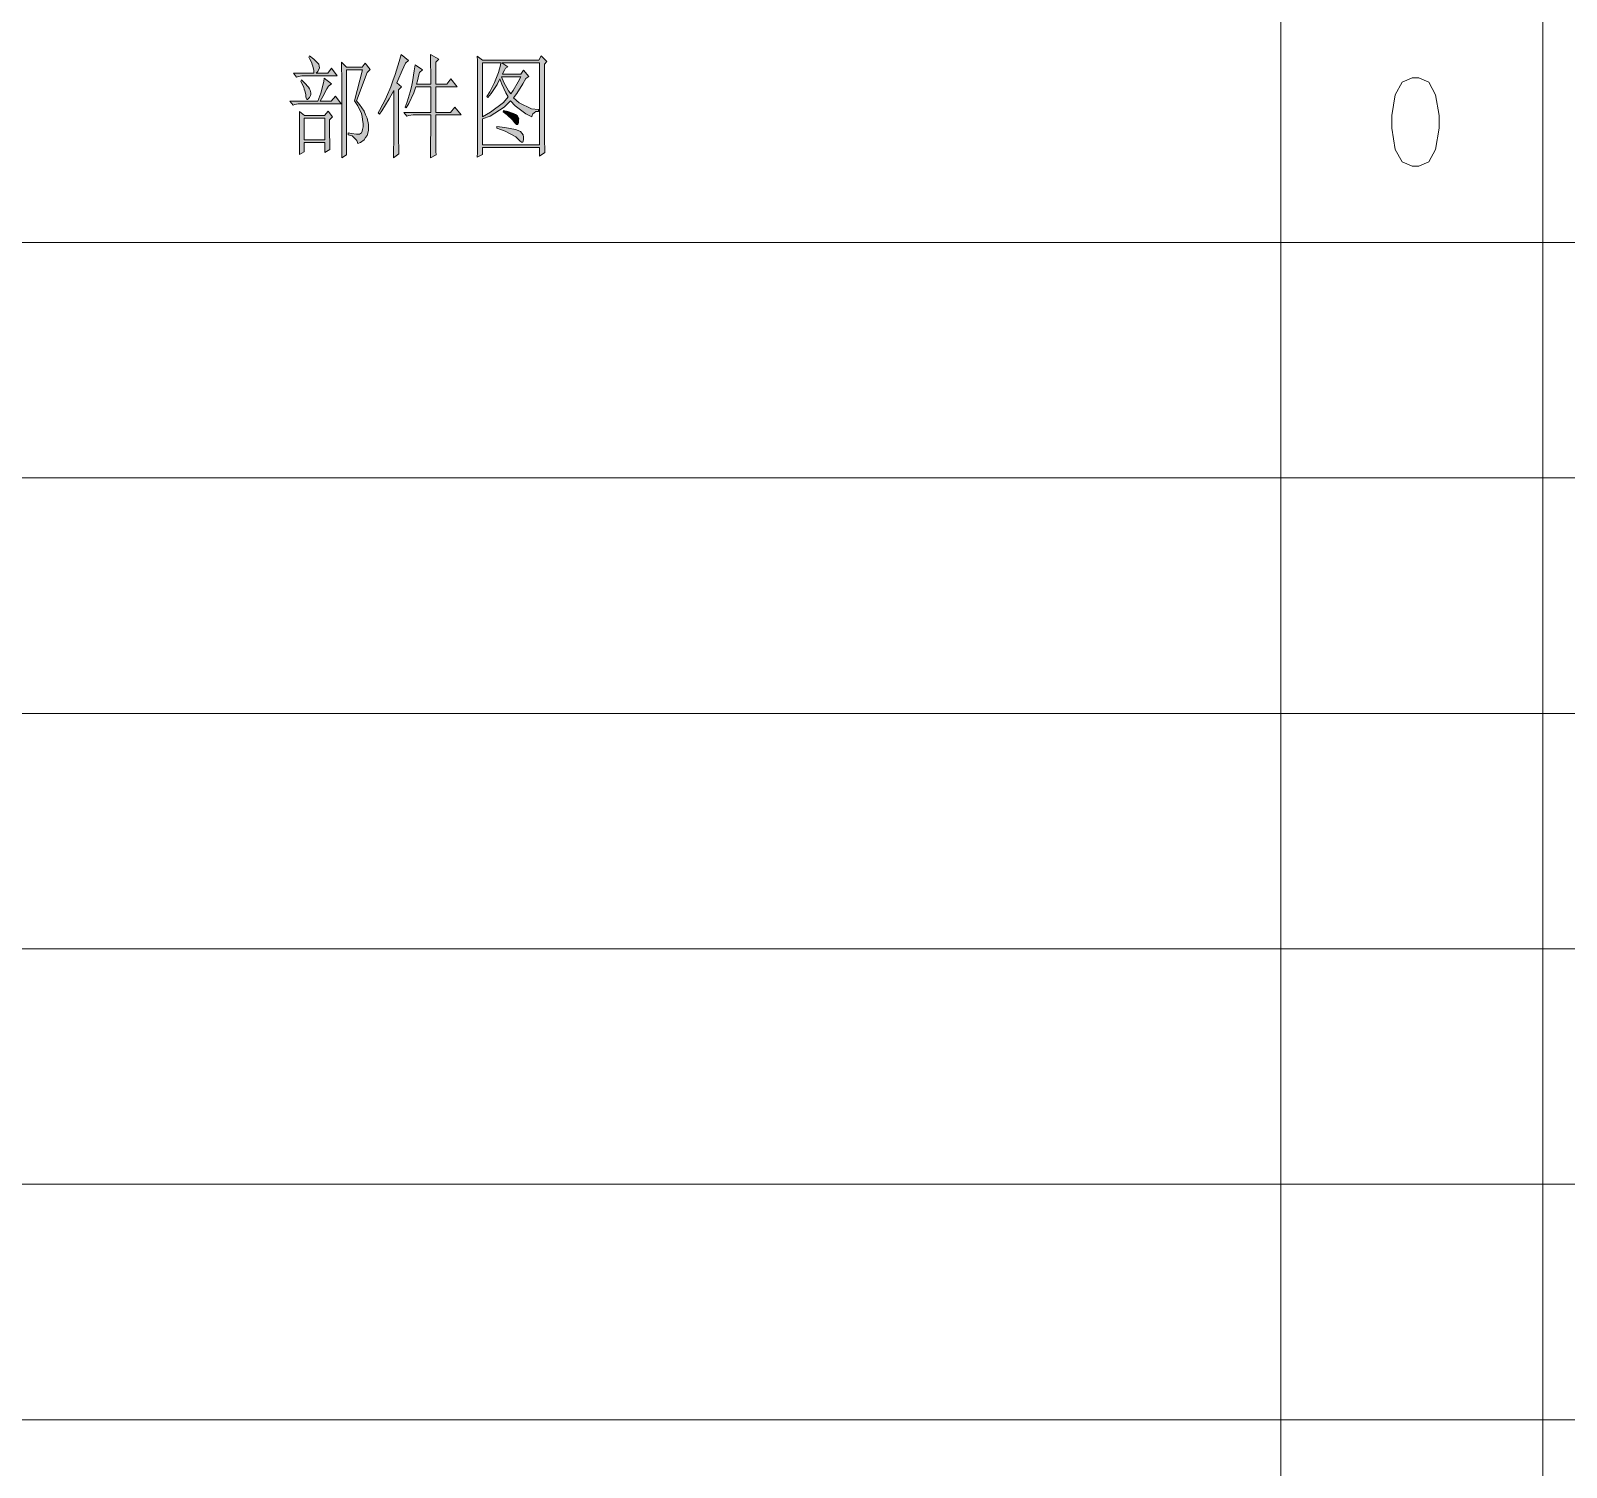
# Model space of a CAD drawing. Header units: millimetres. Extents: x 0 to 207, y 0 to 293.
# Drawn here: x 104.1 to 155.5, y 147.4 to 195.5 of the extents above; entities that cross this region are included whole.
import ezdxf

# ---------------------------------------------------------------- set-up
doc = ezdxf.new("R2010")
doc.units = ezdxf.units.MM

msp = doc.modelspace()

# ---------------------------------------------------------------- hatches: boundary and pattern name
h = msp.add_hatch(color=0)
h.dxf.hatch_style = 2
h.paths.add_polyline_path([(112.87125, 194.108917), (113.562694, 194.108917), (113.552111, 194.197111), (113.523889, 194.34175), (113.50625, 194.401722), (113.488611, 194.461694), (113.428639, 194.585167), (113.389833, 194.652194), (113.411, 194.694528), (113.562694, 194.585167), (113.724972, 194.412306), (113.735556, 194.348806), (113.742611, 194.288833), (113.693222, 194.165361), (113.63325, 194.108917), (114.021306, 194.108917), (114.151833, 194.285306), (114.338806, 194.020722), (113.199333, 194.020722), (113.153472, 194.020722), (113.040583, 193.996028), (112.977083, 193.974861)])
h = msp.add_hatch(color=0)
h.dxf.hatch_style = 2
h.paths.add_polyline_path([(114.4905, 191.276111), (114.4905, 193.798472), (114.4905, 193.974861), (114.486972, 194.313528), (114.479917, 194.475806), (114.645722, 194.313528), (115.171361, 194.313528), (115.277194, 194.444056), (115.443, 194.239444), (115.337167, 194.137139), (114.984389, 193.181111), (115.090222, 193.064694), (115.241917, 192.835389), (115.291306, 192.718972), (115.337167, 192.606083), (115.383028, 192.394417), (115.383028, 192.295639), (115.383028, 192.196861), (115.337167, 192.027528), (115.291306, 191.956972), (115.241917, 191.886417), (115.114917, 191.787639), (115.03025, 191.759417), (115.002028, 191.861722), (114.83975, 192.009889), (114.702167, 192.052222), (114.702167, 192.112194), (114.822111, 192.0875), (114.987917, 192.066333), (115.037306, 192.066333), (115.086694, 192.066333), (115.153722, 192.11925), (115.171361, 192.168639), (115.189, 192.221556), (115.206639, 192.316806), (115.206639, 192.359139), (115.206639, 192.412056), (115.189, 192.56375), (115.171361, 192.662528), (115.153722, 192.761306), (115.026722, 193.022361), (114.913833, 193.181111), (115.185472, 194.225333), (114.645722, 194.225333), (114.645722, 191.378417)])
h = msp.add_hatch(color=0)
h.dxf.hatch_style = 2
h.paths.add_polyline_path([(116.219111, 191.276111), (116.222639, 191.505417), (116.229694, 191.854667), (116.229694, 191.981667), (116.229694, 193.537417), (116.078, 193.251667), (115.834583, 192.853028), (115.749917, 192.743667), (115.714639, 192.789528), (115.7605, 192.867139), (115.869861, 193.075278), (115.929833, 193.19875), (115.993333, 193.322222), (116.130917, 193.653833), (116.205, 193.858444), (116.282611, 194.063056), (116.416667, 194.504028), (116.476639, 194.740389), (116.723583, 194.535778), (116.628333, 194.447583), (116.518972, 194.197111), (116.370806, 193.8655), (116.335528, 193.784361), (116.487222, 193.653833), (116.3955, 193.551528), (116.3955, 192.024), (116.3955, 191.893472), (116.399028, 191.583028), (116.406083, 191.410167)])
h = msp.add_hatch(color=0)
h.dxf.hatch_style = 2
h.paths.add_polyline_path([(117.475, 193.742028), (117.475, 194.020722), (117.467944, 194.518139), (117.460889, 194.740389), (117.743111, 194.578111), (117.637278, 194.475806), (117.637278, 193.742028), (118.004167, 193.742028), (118.14175, 193.918417), (118.353417, 193.653833), (117.637278, 193.653833), (117.637278, 192.800111), (118.131167, 192.800111), (118.272278, 192.9765), (118.483944, 192.715444), (117.637278, 192.715444), (117.637278, 192.158056), (117.644333, 191.487778), (117.651389, 191.378417), (117.460889, 191.276111), (117.467944, 191.635944), (117.475, 192.355611), (117.475, 192.715444), (116.956417, 192.715444), (116.882333, 192.715444), (116.741222, 192.69075), (116.674194, 192.669583), (116.568361, 192.800111), (117.475, 192.800111), (117.475, 193.653833), (116.970528, 193.653833), (116.899972, 193.449222), (116.741222, 193.096444), (116.653028, 192.948278), (116.61775, 192.980028), (116.68125, 193.149361), (116.783556, 193.4845), (116.822361, 193.653833), (116.861167, 193.823167), (116.921139, 194.190056), (116.945833, 194.387611), (117.192778, 194.225333), (117.097528, 194.137139), (117.076361, 194.059528), (117.023444, 193.858444), (116.991694, 193.742028)])
h = msp.add_hatch(color=0)
h.paths.add_polyline_path([(121.277944, 194.415833), (121.277944, 191.981667), (121.277944, 191.8335), (121.285, 191.568917), (121.292056, 191.4525), (121.115667, 191.336083), (121.115667, 191.628889), (119.200083, 191.628889), (119.200083, 191.392528), (119.023694, 191.304333), (119.03075, 191.4525), (119.034278, 191.752361), (119.034278, 191.907583), (119.034278, 194.123028), (119.034278, 194.2465), (119.03075, 194.528722), (119.023694, 194.680417), (119.200083, 194.549889), (121.090972, 194.549889), (121.172111, 194.694528), (121.359083, 194.504028)])
h.paths.add_polyline_path([(119.200083, 191.717083), (121.115667, 191.717083), (121.115667, 194.461694), (119.845667, 194.461694), (120.04675, 194.327639), (119.976194, 194.285306), (119.940917, 194.218278), (119.888, 194.115972), (119.870361, 194.077167), (120.49125, 194.077167), (120.572389, 194.211222), (120.748778, 194.006611), (120.657056, 193.932528), (120.55475, 193.756139), (120.350139, 193.431583), (120.244306, 193.286944), (120.42775, 193.117611), (120.844028, 192.920056), (121.080389, 192.891833), (121.080389, 192.831861), (120.992194, 192.824806), (120.879306, 192.736611), (120.854611, 192.655472), (120.65, 192.750722), (120.293694, 193.015306), (120.138472, 193.184639), (119.933861, 192.980028), (119.464667, 192.676639), (119.200083, 192.581389)])
h.paths.add_polyline_path([(119.200083, 194.461694), (119.200083, 192.655472), (119.47525, 192.803639), (119.905639, 193.131722), (120.057333, 193.315167), (119.979722, 193.449222), (119.845667, 193.749083), (119.785694, 193.918417), (119.693972, 193.734972), (119.492889, 193.428056), (119.387056, 193.301056), (119.351778, 193.329278), (119.447028, 193.4845), (119.605778, 193.805528), (119.669278, 193.967806), (119.736306, 194.133611), (119.810389, 194.380556), (119.820972, 194.461694)])
h.paths.add_polyline_path([(119.835083, 193.9925), (119.916222, 193.805528), (120.074972, 193.519778), (120.152583, 193.417472), (120.233722, 193.537417), (120.399528, 193.823167), (120.480667, 193.9925)])
h = msp.add_hatch(color=0)
h.dxf.hatch_style = 2
h.paths.add_polyline_path([(113.693222, 193.170528), (113.788472, 193.442167), (113.894306, 193.830222), (113.904889, 193.946639), (114.151833, 193.756139), (114.046, 193.682056), (113.993083, 193.586806), (113.859028, 193.332806), (113.774361, 193.170528), (114.14125, 193.170528), (114.278833, 193.346917), (114.469333, 193.082333), (113.082917, 193.082333), (113.037056, 193.082333), (112.924167, 193.061167), (112.860667, 193.036472), (112.754833, 193.170528)])
h = msp.add_hatch(color=0)
h.dxf.hatch_style = 2
h.paths.add_polyline_path([(113.142889, 193.886667), (113.248722, 193.791417), (113.382778, 193.646778), (113.411, 193.593861), (113.439222, 193.544472), (113.460389, 193.449222), (113.453333, 193.403361), (113.44275, 193.361028), (113.414528, 193.294), (113.393361, 193.272833), (113.372194, 193.251667), (113.3475, 193.226972), (113.322806, 193.226972), (113.301639, 193.279889), (113.294583, 193.329278), (113.284, 193.396306), (113.25225, 193.519778), (113.234611, 193.57975), (113.216972, 193.639722), (113.160528, 193.77025), (113.118194, 193.844333)])
h = msp.add_hatch(color=0)
h.paths.add_polyline_path([(113.072333, 191.392528), (113.075861, 191.575972), (113.082917, 191.935806), (113.082917, 192.112194), (113.082917, 192.288583), (113.075861, 192.648417), (113.072333, 192.831861), (113.248722, 192.697806), (113.915472, 192.697806), (114.035417, 192.845972), (114.187111, 192.655472), (114.081278, 192.553167), (114.081278, 192.179222), (114.088333, 191.678278), (114.091861, 191.554806), (113.929583, 191.4525), (113.929583, 191.787639), (113.234611, 191.787639), (113.234611, 191.480722)])
h.paths.add_polyline_path([(113.234611, 192.609611), (113.234611, 191.875833), (113.929583, 191.875833), (113.929583, 192.609611)])
h = msp.add_hatch(color=0)
h.dxf.hatch_style = 2
h.paths.add_polyline_path([(119.905639, 192.860083), (120.04675, 192.824806), (120.244306, 192.757778), (120.304278, 192.729556), (120.36425, 192.697806), (120.417167, 192.599028), (120.410111, 192.532), (120.403056, 192.461444), (120.381889, 192.390889), (120.36425, 192.390889), (120.346611, 192.390889), (120.304278, 192.429694), (120.279583, 192.464972), (120.223139, 192.539056), (120.029111, 192.715444), (119.891528, 192.81775)])
h = msp.add_hatch(color=0)
h.dxf.hatch_style = 2
h.paths.add_polyline_path([(119.683389, 192.330917), (119.9515, 192.295639), (120.307806, 192.225083), (120.392472, 192.193333), (120.477139, 192.161583), (120.568861, 192.045167), (120.572389, 191.967556), (120.579444, 191.886417), (120.55475, 191.805278), (120.526528, 191.805278), (120.508889, 191.805278), (120.452444, 191.847611), (120.410111, 191.893472), (120.321917, 191.981667), (119.958556, 192.172167), (119.683389, 192.274472)])

# ---------------------------------------------------------------- linework, layer by layer
at = {"color": 0, "lineweight": 0}
for points in [[(145.923, 242.637028), (145.923, 15.889111)], [(154.696583, 242.637028), (154.696583, 15.889111)], [(25.124833, 188.443306), (201.9935, 188.443306)], [(25.124833, 180.56225), (201.9935, 180.56225)], [(25.124833, 172.677667), (201.9935, 172.677667)], [(25.124833, 164.796611), (201.9935, 164.796611)], [(25.124833, 156.915556), (201.9935, 156.915556)], [(25.124833, 149.030972), (201.9935, 149.030972)]]:
    msp.add_lwpolyline(points, dxfattribs=at)
for points in [[(112.87125, 194.108917), (113.562694, 194.108917), (113.552111, 194.197111), (113.523889, 194.34175), (113.50625, 194.401722), (113.488611, 194.461694), (113.428639, 194.585167), (113.389833, 194.652194), (113.411, 194.694528), (113.562694, 194.585167), (113.724972, 194.412306), (113.735556, 194.348806), (113.742611, 194.288833), (113.693222, 194.165361), (113.63325, 194.108917), (114.021306, 194.108917), (114.151833, 194.285306), (114.338806, 194.020722), (113.199333, 194.020722), (113.153472, 194.020722), (113.040583, 193.996028), (112.977083, 193.974861)], [(114.4905, 191.276111), (114.4905, 193.798472), (114.4905, 193.974861), (114.486972, 194.313528), (114.479917, 194.475806), (114.645722, 194.313528), (115.171361, 194.313528), (115.277194, 194.444056), (115.443, 194.239444), (115.337167, 194.137139), (114.984389, 193.181111), (115.090222, 193.064694), (115.241917, 192.835389), (115.291306, 192.718972), (115.337167, 192.606083), (115.383028, 192.394417), (115.383028, 192.295639), (115.383028, 192.196861), (115.337167, 192.027528), (115.291306, 191.956972), (115.241917, 191.886417), (115.114917, 191.787639), (115.03025, 191.759417), (115.002028, 191.861722), (114.83975, 192.009889), (114.702167, 192.052222), (114.702167, 192.112194), (114.822111, 192.0875), (114.987917, 192.066333), (115.037306, 192.066333), (115.086694, 192.066333), (115.153722, 192.11925), (115.171361, 192.168639), (115.189, 192.221556), (115.206639, 192.316806), (115.206639, 192.359139), (115.206639, 192.412056), (115.189, 192.56375), (115.171361, 192.662528), (115.153722, 192.761306), (115.026722, 193.022361), (114.913833, 193.181111), (115.185472, 194.225333), (114.645722, 194.225333), (114.645722, 191.378417)], [(116.219111, 191.276111), (116.222639, 191.505417), (116.229694, 191.854667), (116.229694, 191.981667), (116.229694, 193.537417), (116.078, 193.251667), (115.834583, 192.853028), (115.749917, 192.743667), (115.714639, 192.789528), (115.7605, 192.867139), (115.869861, 193.075278), (115.929833, 193.19875), (115.993333, 193.322222), (116.130917, 193.653833), (116.205, 193.858444), (116.282611, 194.063056), (116.416667, 194.504028), (116.476639, 194.740389), (116.723583, 194.535778), (116.628333, 194.447583), (116.518972, 194.197111), (116.370806, 193.8655), (116.335528, 193.784361), (116.487222, 193.653833), (116.3955, 193.551528), (116.3955, 192.024), (116.3955, 191.893472), (116.399028, 191.583028), (116.406083, 191.410167)], [(117.475, 193.742028), (117.475, 194.020722), (117.467944, 194.518139), (117.460889, 194.740389), (117.743111, 194.578111), (117.637278, 194.475806), (117.637278, 193.742028), (118.004167, 193.742028), (118.14175, 193.918417), (118.353417, 193.653833), (117.637278, 193.653833), (117.637278, 192.800111), (118.131167, 192.800111), (118.272278, 192.9765), (118.483944, 192.715444), (117.637278, 192.715444), (117.637278, 192.158056), (117.644333, 191.487778), (117.651389, 191.378417), (117.460889, 191.276111), (117.467944, 191.635944), (117.475, 192.355611), (117.475, 192.715444), (116.956417, 192.715444), (116.882333, 192.715444), (116.741222, 192.69075), (116.674194, 192.669583), (116.568361, 192.800111), (117.475, 192.800111), (117.475, 193.653833), (116.970528, 193.653833), (116.899972, 193.449222), (116.741222, 193.096444), (116.653028, 192.948278), (116.61775, 192.980028), (116.68125, 193.149361), (116.783556, 193.4845), (116.822361, 193.653833), (116.861167, 193.823167), (116.921139, 194.190056), (116.945833, 194.387611), (117.192778, 194.225333), (117.097528, 194.137139), (117.076361, 194.059528), (117.023444, 193.858444), (116.991694, 193.742028)], [(121.277944, 194.415833), (121.277944, 191.981667), (121.277944, 191.8335), (121.285, 191.568917), (121.292056, 191.4525), (121.115667, 191.336083), (121.115667, 191.628889), (119.200083, 191.628889), (119.200083, 191.392528), (119.023694, 191.304333), (119.03075, 191.4525), (119.034278, 191.752361), (119.034278, 191.907583), (119.034278, 194.123028), (119.034278, 194.2465), (119.03075, 194.528722), (119.023694, 194.680417), (119.200083, 194.549889), (121.090972, 194.549889), (121.172111, 194.694528), (121.359083, 194.504028)], [(119.200083, 191.717083), (121.115667, 191.717083), (121.115667, 194.461694), (119.845667, 194.461694), (120.04675, 194.327639), (119.976194, 194.285306), (119.940917, 194.218278), (119.888, 194.115972), (119.870361, 194.077167), (120.49125, 194.077167), (120.572389, 194.211222), (120.748778, 194.006611), (120.657056, 193.932528), (120.55475, 193.756139), (120.350139, 193.431583), (120.244306, 193.286944), (120.42775, 193.117611), (120.844028, 192.920056), (121.080389, 192.891833), (121.080389, 192.831861), (120.992194, 192.824806), (120.879306, 192.736611), (120.854611, 192.655472), (120.65, 192.750722), (120.293694, 193.015306), (120.138472, 193.184639), (119.933861, 192.980028), (119.464667, 192.676639), (119.200083, 192.581389)], [(119.200083, 194.461694), (119.200083, 192.655472), (119.47525, 192.803639), (119.905639, 193.131722), (120.057333, 193.315167), (119.979722, 193.449222), (119.845667, 193.749083), (119.785694, 193.918417), (119.693972, 193.734972), (119.492889, 193.428056), (119.387056, 193.301056), (119.351778, 193.329278), (119.447028, 193.4845), (119.605778, 193.805528), (119.669278, 193.967806), (119.736306, 194.133611), (119.810389, 194.380556), (119.820972, 194.461694)], [(113.693222, 193.170528), (113.788472, 193.442167), (113.894306, 193.830222), (113.904889, 193.946639), (114.151833, 193.756139), (114.046, 193.682056), (113.993083, 193.586806), (113.859028, 193.332806), (113.774361, 193.170528), (114.14125, 193.170528), (114.278833, 193.346917), (114.469333, 193.082333), (113.082917, 193.082333), (113.037056, 193.082333), (112.924167, 193.061167), (112.860667, 193.036472), (112.754833, 193.170528)], [(113.142889, 193.886667), (113.248722, 193.791417), (113.382778, 193.646778), (113.411, 193.593861), (113.439222, 193.544472), (113.460389, 193.449222), (113.453333, 193.403361), (113.44275, 193.361028), (113.414528, 193.294), (113.393361, 193.272833), (113.372194, 193.251667), (113.3475, 193.226972), (113.322806, 193.226972), (113.301639, 193.279889), (113.294583, 193.329278), (113.284, 193.396306), (113.25225, 193.519778), (113.234611, 193.57975), (113.216972, 193.639722), (113.160528, 193.77025), (113.118194, 193.844333)], [(119.835083, 193.9925), (119.916222, 193.805528), (120.074972, 193.519778), (120.152583, 193.417472), (120.233722, 193.537417), (120.399528, 193.823167), (120.480667, 193.9925)], [(150.322139, 193.957222), (149.983472, 193.816111), (149.757694, 193.392778), (149.644806, 192.69075), (149.644806, 192.267417), (149.757694, 191.561861), (149.983472, 191.142056), (150.322139, 191.000944), (150.544389, 191.000944), (150.883056, 191.142056), (151.108833, 191.561861), (151.221722, 192.267417), (151.221722, 192.69075), (151.108833, 193.392778), (150.883056, 193.816111), (150.544389, 193.957222)], [(113.072333, 191.392528), (113.075861, 191.575972), (113.082917, 191.935806), (113.082917, 192.112194), (113.082917, 192.288583), (113.075861, 192.648417), (113.072333, 192.831861), (113.248722, 192.697806), (113.915472, 192.697806), (114.035417, 192.845972), (114.187111, 192.655472), (114.081278, 192.553167), (114.081278, 192.179222), (114.088333, 191.678278), (114.091861, 191.554806), (113.929583, 191.4525), (113.929583, 191.787639), (113.234611, 191.787639), (113.234611, 191.480722)], [(119.905639, 192.860083), (120.04675, 192.824806), (120.244306, 192.757778), (120.304278, 192.729556), (120.36425, 192.697806), (120.417167, 192.599028), (120.410111, 192.532), (120.403056, 192.461444), (120.381889, 192.390889), (120.36425, 192.390889), (120.346611, 192.390889), (120.304278, 192.429694), (120.279583, 192.464972), (120.223139, 192.539056), (120.029111, 192.715444), (119.891528, 192.81775)], [(113.234611, 192.609611), (113.234611, 191.875833), (113.929583, 191.875833), (113.929583, 192.609611)], [(119.683389, 192.330917), (119.9515, 192.295639), (120.307806, 192.225083), (120.392472, 192.193333), (120.477139, 192.161583), (120.568861, 192.045167), (120.572389, 191.967556), (120.579444, 191.886417), (120.55475, 191.805278), (120.526528, 191.805278), (120.508889, 191.805278), (120.452444, 191.847611), (120.410111, 191.893472), (120.321917, 191.981667), (119.958556, 192.172167), (119.683389, 192.274472)]]:
    msp.add_lwpolyline(points, close=True, dxfattribs=at)

doc.saveas('drawing.dxf')
